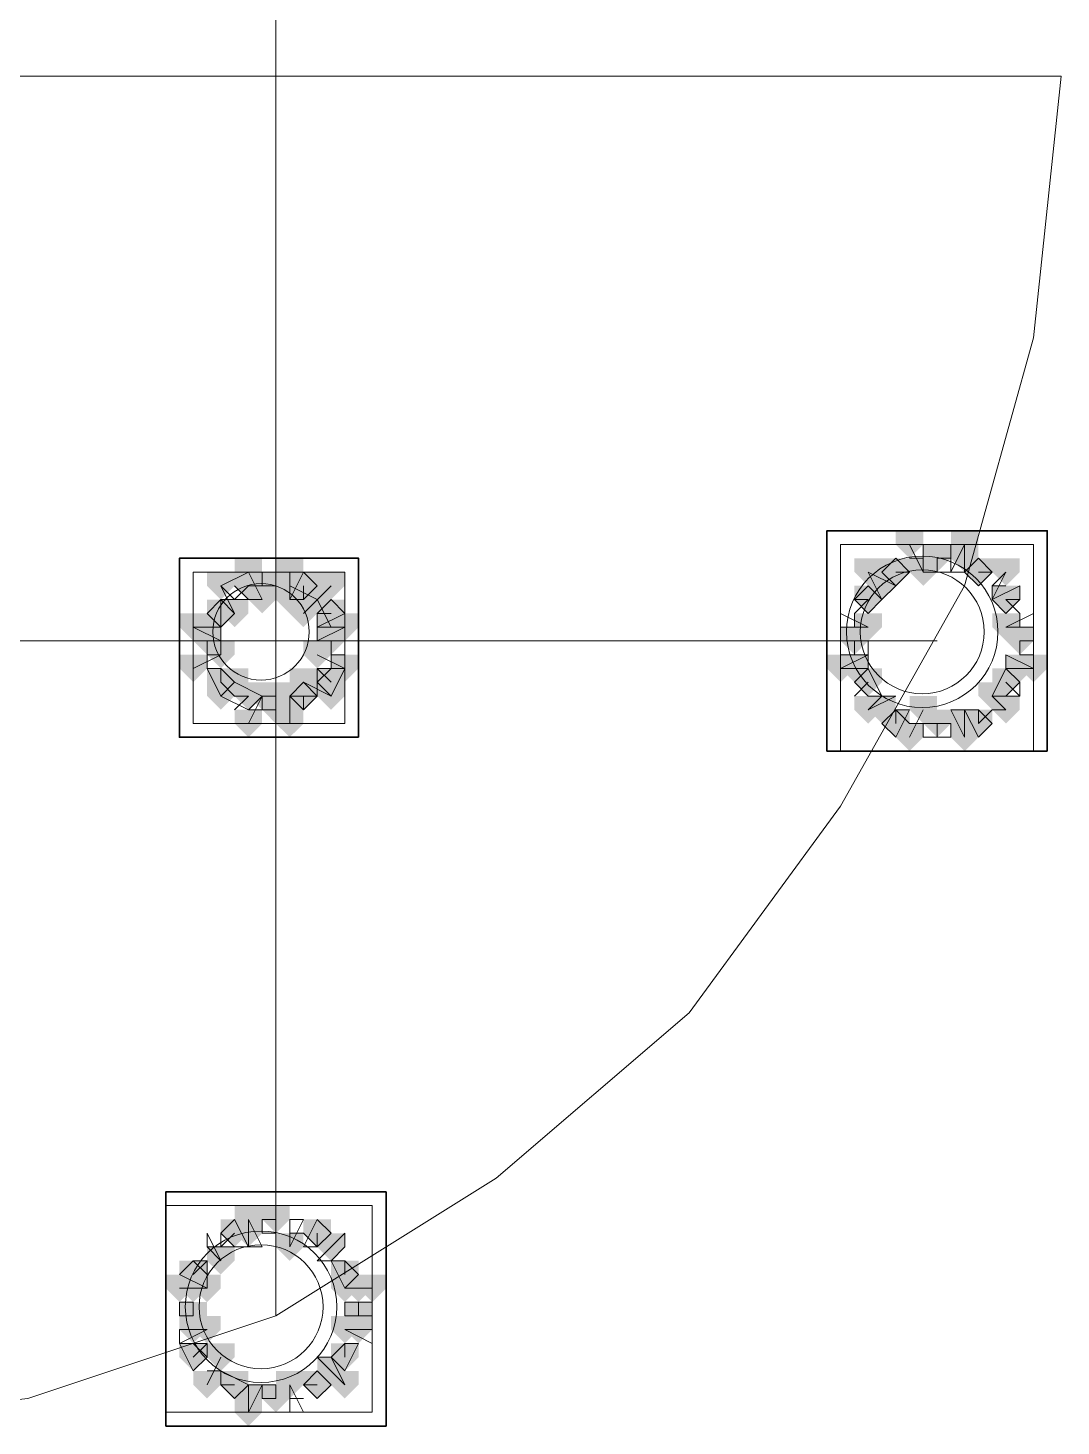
# Model space of a CAD drawing. Header units: millimetres. Extents: x 2315 to 4619, y 1334 to 1897.
# Drawn here: x 3753.44 to 3758.03, y 1548.72 to 1554.92 of the extents above; entities that cross this region are included whole.
import ezdxf

# ---------------------------------------------------------------- set-up
doc = ezdxf.new("R2010")
doc.units = ezdxf.units.MM
for name, color, linetype, true_color in [('PDF_10', 7, 'Continuous', 0x00b85c), ('PDF_AXIS', 7, 'Continuous', 0x00b85c), ('PDF_柱构件', 7, 'Continuous', 0x00b85c), ('PDF_转运站初步方案', 7, 'Continuous', 0x00b85c)]:
    doc.layers.add(name, color=color, linetype=linetype, true_color=true_color)
doc.layers.add('PDF_中心线层', color=1, linetype='Continuous')
doc.layers.add('PDF_粗实线层', color=7, linetype='Continuous')

msp = doc.modelspace()

# ---------------------------------------------------------------- hatches: boundary and pattern name
at = {"layer": 'PDF_10', "transparency": 33554559}
for points in [[(3757.4759, 1552.6298), (3757.4149, 1552.6298), (3757.4149, 1552.5687), (3757.4759, 1552.5076), (3757.537, 1552.5687), (3757.537, 1552.6298)], [(3757.4759, 1552.6298), (3757.4149, 1552.6298), (3757.4149, 1552.5687), (3757.4759, 1552.5076), (3757.537, 1552.5687), (3757.537, 1552.6298)], [(3757.2927, 1552.5687), (3757.2316, 1552.5687), (3757.2316, 1552.5076), (3757.2927, 1552.4466), (3757.3538, 1552.5076), (3757.3538, 1552.5687)], [(3757.2927, 1552.5687), (3757.2316, 1552.5687), (3757.2316, 1552.5076), (3757.2927, 1552.4466), (3757.3538, 1552.5076), (3757.3538, 1552.5687)], [(3757.2927, 1552.5687), (3757.2316, 1552.5687), (3757.2316, 1552.5076), (3757.2927, 1552.4466), (3757.3538, 1552.5076), (3757.3538, 1552.5687)], [(3757.6592, 1552.5687), (3757.5981, 1552.5687), (3757.5981, 1552.5076), (3757.6592, 1552.4466), (3757.7203, 1552.5076), (3757.7203, 1552.5687)], [(3757.6592, 1552.5687), (3757.5981, 1552.5687), (3757.5981, 1552.5076), (3757.6592, 1552.4466), (3757.7203, 1552.5076), (3757.7203, 1552.5687)], [(3757.6592, 1552.5687), (3757.5981, 1552.5687), (3757.5981, 1552.5076), (3757.6592, 1552.4466), (3757.7203, 1552.5076), (3757.7203, 1552.5687)], [(3754.4219, 1552.5076), (3754.3608, 1552.5076), (3754.3608, 1552.4466), (3754.4219, 1552.3855), (3754.483, 1552.4466), (3754.483, 1552.5076)], [(3754.4219, 1552.5076), (3754.3608, 1552.5076), (3754.3608, 1552.4466), (3754.4219, 1552.3855), (3754.483, 1552.4466), (3754.483, 1552.5076)], [(3754.544, 1552.5076), (3754.483, 1552.5076), (3754.483, 1552.4466), (3754.544, 1552.3855), (3754.6051, 1552.4466), (3754.6051, 1552.5076)], [(3754.544, 1552.5076), (3754.483, 1552.5076), (3754.483, 1552.4466), (3754.544, 1552.3855), (3754.6051, 1552.4466), (3754.6051, 1552.5076)], [(3754.6662, 1552.5076), (3754.6051, 1552.5076), (3754.6051, 1552.4466), (3754.6662, 1552.3855), (3754.7273, 1552.4466), (3754.7273, 1552.5076)], [(3754.6662, 1552.5076), (3754.6051, 1552.5076), (3754.6051, 1552.4466), (3754.6662, 1552.3855), (3754.7273, 1552.4466), (3754.7273, 1552.5076)], [(3757.1705, 1552.4466), (3757.1094, 1552.4466), (3757.1094, 1552.3855), (3757.1705, 1552.3244), (3757.2316, 1552.3855), (3757.2316, 1552.4466)], [(3757.1705, 1552.4466), (3757.1094, 1552.4466), (3757.1094, 1552.3855), (3757.1705, 1552.3244), (3757.2316, 1552.3855), (3757.2316, 1552.4466)], [(3757.7813, 1552.4466), (3757.7203, 1552.4466), (3757.7203, 1552.3855), (3757.7813, 1552.3244), (3757.8424, 1552.3855), (3757.8424, 1552.4466)], [(3757.7813, 1552.4466), (3757.7203, 1552.4466), (3757.7203, 1552.3855), (3757.7813, 1552.3244), (3757.8424, 1552.3855), (3757.8424, 1552.4466)], [(3754.2997, 1552.3855), (3754.2386, 1552.3855), (3754.2386, 1552.3244), (3754.2997, 1552.2633), (3754.3608, 1552.3244), (3754.3608, 1552.3855)], [(3754.2997, 1552.3855), (3754.2386, 1552.3855), (3754.2386, 1552.3244), (3754.2997, 1552.2633), (3754.3608, 1552.3244), (3754.3608, 1552.3855)], [(3754.2997, 1552.3855), (3754.2386, 1552.3855), (3754.2386, 1552.3244), (3754.2997, 1552.2633), (3754.3608, 1552.3244), (3754.3608, 1552.3855)], [(3754.7884, 1552.3855), (3754.7273, 1552.3855), (3754.7273, 1552.3244), (3754.7884, 1552.2633), (3754.8494, 1552.3244), (3754.8494, 1552.3855)], [(3754.7884, 1552.3855), (3754.7273, 1552.3855), (3754.7273, 1552.3244), (3754.7884, 1552.2633), (3754.8494, 1552.3244), (3754.8494, 1552.3855)], [(3754.2386, 1552.2633), (3754.1776, 1552.2633), (3754.1776, 1552.2022), (3754.2386, 1552.1412), (3754.2997, 1552.2022), (3754.2997, 1552.2633)], [(3754.2386, 1552.2633), (3754.1776, 1552.2633), (3754.1776, 1552.2022), (3754.2386, 1552.1412), (3754.2997, 1552.2022), (3754.2997, 1552.2633)], [(3754.7884, 1552.2633), (3754.7273, 1552.2633), (3754.7273, 1552.2022), (3754.7884, 1552.1412), (3754.8494, 1552.2022), (3754.8494, 1552.2633)], [(3754.7884, 1552.2633), (3754.7273, 1552.2633), (3754.7273, 1552.2022), (3754.7884, 1552.1412), (3754.8494, 1552.2022), (3754.8494, 1552.2633)], [(3757.1094, 1552.2633), (3757.0484, 1552.2633), (3757.0484, 1552.2022), (3757.1094, 1552.1412), (3757.1705, 1552.2022), (3757.1705, 1552.2633)], [(3757.1094, 1552.2633), (3757.0484, 1552.2633), (3757.0484, 1552.2022), (3757.1094, 1552.1412), (3757.1705, 1552.2022), (3757.1705, 1552.2633)], [(3757.1094, 1552.2633), (3757.0484, 1552.2633), (3757.0484, 1552.2022), (3757.1094, 1552.1412), (3757.1705, 1552.2022), (3757.1705, 1552.2633)], [(3757.8424, 1552.2633), (3757.7813, 1552.2633), (3757.7813, 1552.2022), (3757.8424, 1552.1412), (3757.9035, 1552.2022), (3757.9035, 1552.2633)], [(3757.8424, 1552.2633), (3757.7813, 1552.2633), (3757.7813, 1552.2022), (3757.8424, 1552.1412), (3757.9035, 1552.2022), (3757.9035, 1552.2633)], [(3754.2997, 1552.0801), (3754.2386, 1552.0801), (3754.2386, 1552.019), (3754.2997, 1551.9579), (3754.3608, 1552.019), (3754.3608, 1552.0801)], [(3754.2997, 1552.0801), (3754.2386, 1552.0801), (3754.2386, 1552.019), (3754.2997, 1551.9579), (3754.3608, 1552.019), (3754.3608, 1552.0801)], [(3754.7884, 1552.0801), (3754.7273, 1552.0801), (3754.7273, 1552.019), (3754.7884, 1551.9579), (3754.8494, 1552.019), (3754.8494, 1552.0801)], [(3754.7884, 1552.0801), (3754.7273, 1552.0801), (3754.7273, 1552.019), (3754.7884, 1551.9579), (3754.8494, 1552.019), (3754.8494, 1552.0801)], [(3757.1705, 1552.0801), (3757.1094, 1552.0801), (3757.1094, 1552.019), (3757.1705, 1551.9579), (3757.2316, 1552.019), (3757.2316, 1552.0801)], [(3757.1705, 1552.0801), (3757.1094, 1552.0801), (3757.1094, 1552.019), (3757.1705, 1551.9579), (3757.2316, 1552.019), (3757.2316, 1552.0801)], [(3757.7813, 1552.0801), (3757.7203, 1552.0801), (3757.7203, 1552.019), (3757.7813, 1551.9579), (3757.8424, 1552.019), (3757.8424, 1552.0801)], [(3757.7813, 1552.0801), (3757.7203, 1552.0801), (3757.7203, 1552.019), (3757.7813, 1551.9579), (3757.8424, 1552.019), (3757.8424, 1552.0801)], [(3754.4219, 1552.019), (3754.3608, 1552.019), (3754.3608, 1551.9579), (3754.4219, 1551.8968), (3754.483, 1551.9579), (3754.483, 1552.019)], [(3754.4219, 1552.019), (3754.3608, 1552.019), (3754.3608, 1551.9579), (3754.4219, 1551.8968), (3754.483, 1551.9579), (3754.483, 1552.019)], [(3754.6662, 1552.019), (3754.6051, 1552.019), (3754.6051, 1551.9579), (3754.6662, 1551.8968), (3754.7273, 1551.9579), (3754.7273, 1552.019)], [(3754.6662, 1552.019), (3754.6051, 1552.019), (3754.6051, 1551.9579), (3754.6662, 1551.8968), (3754.7273, 1551.9579), (3754.7273, 1552.019)], [(3754.544, 1551.9579), (3754.483, 1551.9579), (3754.483, 1551.8968), (3754.544, 1551.8357), (3754.6051, 1551.8968), (3754.6051, 1551.9579)], [(3754.544, 1551.9579), (3754.483, 1551.9579), (3754.483, 1551.8968), (3754.544, 1551.8357), (3754.6051, 1551.8968), (3754.6051, 1551.9579)], [(3757.2927, 1551.8968), (3757.2316, 1551.8968), (3757.2316, 1551.8357), (3757.2927, 1551.7747), (3757.3538, 1551.8357), (3757.3538, 1551.8968)], [(3757.2927, 1551.8968), (3757.2316, 1551.8968), (3757.2316, 1551.8357), (3757.2927, 1551.7747), (3757.3538, 1551.8357), (3757.3538, 1551.8968)], [(3757.4759, 1551.8968), (3757.4149, 1551.8968), (3757.4149, 1551.8357), (3757.4759, 1551.7747), (3757.537, 1551.8357), (3757.537, 1551.8968)], [(3757.4759, 1551.8968), (3757.4149, 1551.8968), (3757.4149, 1551.8357), (3757.4759, 1551.7747), (3757.537, 1551.8357), (3757.537, 1551.8968)], [(3757.6592, 1551.8968), (3757.5981, 1551.8968), (3757.5981, 1551.8357), (3757.6592, 1551.7747), (3757.7203, 1551.8357), (3757.7203, 1551.8968)], [(3757.6592, 1551.8968), (3757.5981, 1551.8968), (3757.5981, 1551.8357), (3757.6592, 1551.7747), (3757.7203, 1551.8357), (3757.7203, 1551.8968)], [(3754.544, 1549.6979), (3754.483, 1549.6979), (3754.483, 1549.6368), (3754.544, 1549.5757), (3754.6051, 1549.6368), (3754.6051, 1549.6979)], [(3754.544, 1549.6979), (3754.483, 1549.6979), (3754.483, 1549.6368), (3754.544, 1549.5757), (3754.6051, 1549.6368), (3754.6051, 1549.6979)], [(3754.3608, 1549.6368), (3754.2997, 1549.6368), (3754.2997, 1549.5757), (3754.3608, 1549.5147), (3754.4219, 1549.5757), (3754.4219, 1549.6368)], [(3754.3608, 1549.6368), (3754.2997, 1549.6368), (3754.2997, 1549.5757), (3754.3608, 1549.5147), (3754.4219, 1549.5757), (3754.4219, 1549.6368)], [(3754.7273, 1549.6368), (3754.6662, 1549.6368), (3754.6662, 1549.5757), (3754.7273, 1549.5147), (3754.7884, 1549.5757), (3754.7884, 1549.6368)], [(3754.7273, 1549.6368), (3754.6662, 1549.6368), (3754.6662, 1549.5757), (3754.7273, 1549.5147), (3754.7884, 1549.5757), (3754.7884, 1549.6368)], [(3754.1776, 1549.4536), (3754.1165, 1549.4536), (3754.1165, 1549.3925), (3754.1776, 1549.3314), (3754.2386, 1549.3925), (3754.2386, 1549.4536)], [(3754.1776, 1549.4536), (3754.1165, 1549.4536), (3754.1165, 1549.3925), (3754.1776, 1549.3314), (3754.2386, 1549.3925), (3754.2386, 1549.4536)], [(3754.8494, 1549.4536), (3754.7884, 1549.4536), (3754.7884, 1549.3925), (3754.8494, 1549.3314), (3754.9105, 1549.3925), (3754.9105, 1549.4536)], [(3754.8494, 1549.4536), (3754.7884, 1549.4536), (3754.7884, 1549.3925), (3754.8494, 1549.3314), (3754.9105, 1549.3925), (3754.9105, 1549.4536)], [(3754.1776, 1549.2703), (3754.1165, 1549.2703), (3754.1165, 1549.2093), (3754.1776, 1549.1482), (3754.2386, 1549.2093), (3754.2386, 1549.2703)], [(3754.1776, 1549.2703), (3754.1165, 1549.2703), (3754.1165, 1549.2093), (3754.1776, 1549.1482), (3754.2386, 1549.2093), (3754.2386, 1549.2703)], [(3754.9105, 1549.2703), (3754.8494, 1549.2703), (3754.8494, 1549.2093), (3754.9105, 1549.1482), (3754.9716, 1549.2093), (3754.9716, 1549.2703)], [(3754.9105, 1549.2703), (3754.8494, 1549.2703), (3754.8494, 1549.2093), (3754.9105, 1549.1482), (3754.9716, 1549.2093), (3754.9716, 1549.2703)], [(3754.1776, 1549.0871), (3754.1165, 1549.0871), (3754.1165, 1549.026), (3754.1776, 1548.9649), (3754.2386, 1549.026), (3754.2386, 1549.0871)], [(3754.1776, 1549.0871), (3754.1165, 1549.0871), (3754.1165, 1549.026), (3754.1776, 1548.9649), (3754.2386, 1549.026), (3754.2386, 1549.0871)], [(3754.8494, 1549.0871), (3754.7884, 1549.0871), (3754.7884, 1549.026), (3754.8494, 1548.9649), (3754.9105, 1549.026), (3754.9105, 1549.0871)], [(3754.8494, 1549.0871), (3754.7884, 1549.0871), (3754.7884, 1549.026), (3754.8494, 1548.9649), (3754.9105, 1549.026), (3754.9105, 1549.0871)], [(3754.3608, 1548.9649), (3754.2997, 1548.9649), (3754.2997, 1548.9039), (3754.3608, 1548.8428), (3754.4219, 1548.9039), (3754.4219, 1548.9649)], [(3754.3608, 1548.9649), (3754.2997, 1548.9649), (3754.2997, 1548.9039), (3754.3608, 1548.8428), (3754.4219, 1548.9039), (3754.4219, 1548.9649)], [(3754.7273, 1548.9649), (3754.6662, 1548.9649), (3754.6662, 1548.9039), (3754.7273, 1548.8428), (3754.7884, 1548.9039), (3754.7884, 1548.9649)], [(3754.7273, 1548.9649), (3754.6662, 1548.9649), (3754.6662, 1548.9039), (3754.7273, 1548.8428), (3754.7884, 1548.9039), (3754.7884, 1548.9649)], [(3754.7273, 1548.9649), (3754.6662, 1548.9649), (3754.6662, 1548.9039), (3754.7273, 1548.8428), (3754.7884, 1548.9039), (3754.7884, 1548.9649)], [(3754.544, 1548.9039), (3754.483, 1548.9039), (3754.483, 1548.8428), (3754.544, 1548.7817), (3754.6051, 1548.8428), (3754.6051, 1548.9039)], [(3754.544, 1548.9039), (3754.483, 1548.9039), (3754.483, 1548.8428), (3754.544, 1548.7817), (3754.6051, 1548.8428), (3754.6051, 1548.9039)]]:
    msp.add_hatch(color=6, dxfattribs=at).paths.add_polyline_path(points)
at = {"layer": 'PDF_柱构件', "transparency": 33554559}
for points in [[(3757.3538, 1552.6909), (3757.2927, 1552.6909), (3757.2927, 1552.6298), (3757.3538, 1552.5687), (3757.4149, 1552.6298), (3757.4149, 1552.6909)], [(3757.5981, 1552.6909), (3757.537, 1552.6909), (3757.537, 1552.6298), (3757.5981, 1552.5687), (3757.6592, 1552.6298), (3757.6592, 1552.6909)], [(3757.5981, 1552.6298), (3757.537, 1552.6298), (3757.537, 1552.5687), (3757.5981, 1552.5076), (3757.6592, 1552.5687), (3757.6592, 1552.6298)], [(3754.4219, 1552.5687), (3754.3608, 1552.5687), (3754.3608, 1552.5076), (3754.4219, 1552.4466), (3754.483, 1552.5076), (3754.483, 1552.5687)], [(3754.6051, 1552.5687), (3754.544, 1552.5687), (3754.544, 1552.5076), (3754.6051, 1552.4466), (3754.6662, 1552.5076), (3754.6662, 1552.5687)], [(3757.1705, 1552.5687), (3757.1094, 1552.5687), (3757.1094, 1552.5076), (3757.1705, 1552.4466), (3757.2316, 1552.5076), (3757.2316, 1552.5687)], [(3757.4149, 1552.5687), (3757.3538, 1552.5687), (3757.3538, 1552.5076), (3757.4149, 1552.4466), (3757.4759, 1552.5076), (3757.4759, 1552.5687)], [(3757.7813, 1552.5687), (3757.7203, 1552.5687), (3757.7203, 1552.5076), (3757.7813, 1552.4466), (3757.8424, 1552.5076), (3757.8424, 1552.5687)], [(3754.2997, 1552.5076), (3754.2386, 1552.5076), (3754.2386, 1552.4466), (3754.2997, 1552.3855), (3754.3608, 1552.4466), (3754.3608, 1552.5076)], [(3754.6051, 1552.5076), (3754.544, 1552.5076), (3754.544, 1552.4466), (3754.6051, 1552.3855), (3754.6662, 1552.4466), (3754.6662, 1552.5076)], [(3754.7884, 1552.5076), (3754.7273, 1552.5076), (3754.7273, 1552.4466), (3754.7884, 1552.3855), (3754.8494, 1552.4466), (3754.8494, 1552.5076)], [(3757.2316, 1552.5076), (3757.1705, 1552.5076), (3757.1705, 1552.4466), (3757.2316, 1552.3855), (3757.2927, 1552.4466), (3757.2927, 1552.5076)], [(3754.483, 1552.4466), (3754.4219, 1552.4466), (3754.4219, 1552.3855), (3754.483, 1552.3244), (3754.544, 1552.3855), (3754.544, 1552.4466)], [(3754.6051, 1552.4466), (3754.544, 1552.4466), (3754.544, 1552.3855), (3754.6051, 1552.3244), (3754.6662, 1552.3855), (3754.6662, 1552.4466)], [(3754.7273, 1552.4466), (3754.6662, 1552.4466), (3754.6662, 1552.3855), (3754.7273, 1552.3244), (3754.7884, 1552.3855), (3754.7884, 1552.4466)], [(3754.3608, 1552.3855), (3754.2997, 1552.3855), (3754.2997, 1552.3244), (3754.3608, 1552.2633), (3754.4219, 1552.3244), (3754.4219, 1552.3855)], [(3754.6662, 1552.3855), (3754.6051, 1552.3855), (3754.6051, 1552.3244), (3754.6662, 1552.2633), (3754.7273, 1552.3244), (3754.7273, 1552.3855)], [(3754.1776, 1552.3244), (3754.1165, 1552.3244), (3754.1165, 1552.2633), (3754.1776, 1552.2022), (3754.2386, 1552.2633), (3754.2386, 1552.3244)], [(3754.2386, 1552.3244), (3754.1776, 1552.3244), (3754.1776, 1552.2633), (3754.2386, 1552.2022), (3754.2997, 1552.2633), (3754.2997, 1552.3244)], [(3754.7884, 1552.3244), (3754.7273, 1552.3244), (3754.7273, 1552.2633), (3754.7884, 1552.2022), (3754.8494, 1552.2633), (3754.8494, 1552.3244)], [(3754.8494, 1552.3244), (3754.7884, 1552.3244), (3754.7884, 1552.2633), (3754.8494, 1552.2022), (3754.9105, 1552.2633), (3754.9105, 1552.3244)], [(3757.1705, 1552.3244), (3757.1094, 1552.3244), (3757.1094, 1552.2633), (3757.1705, 1552.2022), (3757.2316, 1552.2633), (3757.2316, 1552.3244)], [(3757.7813, 1552.3244), (3757.7203, 1552.3244), (3757.7203, 1552.2633), (3757.7813, 1552.2022), (3757.8424, 1552.2633), (3757.8424, 1552.3244)], [(3754.2997, 1552.2022), (3754.2386, 1552.2022), (3754.2386, 1552.1412), (3754.2997, 1552.0801), (3754.3608, 1552.1412), (3754.3608, 1552.2022)], [(3754.7273, 1552.2022), (3754.6662, 1552.2022), (3754.6662, 1552.1412), (3754.7273, 1552.0801), (3754.7884, 1552.1412), (3754.7884, 1552.2022)], [(3754.1776, 1552.1412), (3754.1165, 1552.1412), (3754.1165, 1552.0801), (3754.1776, 1552.019), (3754.2386, 1552.0801), (3754.2386, 1552.1412)], [(3754.8494, 1552.1412), (3754.7884, 1552.1412), (3754.7884, 1552.0801), (3754.8494, 1552.019), (3754.9105, 1552.0801), (3754.9105, 1552.1412)], [(3757.0484, 1552.1412), (3756.9873, 1552.1412), (3756.9873, 1552.0801), (3757.0484, 1552.019), (3757.1094, 1552.0801), (3757.1094, 1552.1412)], [(3757.1094, 1552.1412), (3757.0484, 1552.1412), (3757.0484, 1552.0801), (3757.1094, 1552.019), (3757.1705, 1552.0801), (3757.1705, 1552.1412)], [(3757.8424, 1552.1412), (3757.7813, 1552.1412), (3757.7813, 1552.0801), (3757.8424, 1552.019), (3757.9035, 1552.0801), (3757.9035, 1552.1412)], [(3757.9035, 1552.1412), (3757.8424, 1552.1412), (3757.8424, 1552.0801), (3757.9035, 1552.019), (3757.9646, 1552.0801), (3757.9646, 1552.1412)], [(3754.3608, 1552.0801), (3754.2997, 1552.0801), (3754.2997, 1552.019), (3754.3608, 1551.9579), (3754.4219, 1552.019), (3754.4219, 1552.0801)], [(3754.6662, 1552.0801), (3754.6051, 1552.0801), (3754.6051, 1552.019), (3754.6662, 1551.9579), (3754.7273, 1552.019), (3754.7273, 1552.0801)], [(3754.2997, 1552.019), (3754.2386, 1552.019), (3754.2386, 1551.9579), (3754.2997, 1551.8968), (3754.3608, 1551.9579), (3754.3608, 1552.019)], [(3754.483, 1552.019), (3754.4219, 1552.019), (3754.4219, 1551.9579), (3754.483, 1551.8968), (3754.544, 1551.9579), (3754.544, 1552.019)], [(3754.6051, 1552.019), (3754.544, 1552.019), (3754.544, 1551.9579), (3754.6051, 1551.8968), (3754.6662, 1551.9579), (3754.6662, 1552.019)], [(3754.7884, 1552.019), (3754.7273, 1552.019), (3754.7273, 1551.9579), (3754.7884, 1551.8968), (3754.8494, 1551.9579), (3754.8494, 1552.019)], [(3757.7203, 1552.019), (3757.6592, 1552.019), (3757.6592, 1551.9579), (3757.7203, 1551.8968), (3757.7813, 1551.9579), (3757.7813, 1552.019)], [(3754.6051, 1551.9579), (3754.544, 1551.9579), (3754.544, 1551.8968), (3754.6051, 1551.8357), (3754.6662, 1551.8968), (3754.6662, 1551.9579)], [(3757.1705, 1551.9579), (3757.1094, 1551.9579), (3757.1094, 1551.8968), (3757.1705, 1551.8357), (3757.2316, 1551.8968), (3757.2316, 1551.9579)], [(3757.2316, 1551.9579), (3757.1705, 1551.9579), (3757.1705, 1551.8968), (3757.2316, 1551.8357), (3757.2927, 1551.8968), (3757.2927, 1551.9579)], [(3757.4149, 1551.9579), (3757.3538, 1551.9579), (3757.3538, 1551.8968), (3757.4149, 1551.8357), (3757.4759, 1551.8968), (3757.4759, 1551.9579)], [(3757.7813, 1551.9579), (3757.7203, 1551.9579), (3757.7203, 1551.8968), (3757.7813, 1551.8357), (3757.8424, 1551.8968), (3757.8424, 1551.9579)], [(3754.4219, 1551.8968), (3754.3608, 1551.8968), (3754.3608, 1551.8357), (3754.4219, 1551.7747), (3754.483, 1551.8357), (3754.483, 1551.8968)], [(3754.6051, 1551.8968), (3754.544, 1551.8968), (3754.544, 1551.8357), (3754.6051, 1551.7747), (3754.6662, 1551.8357), (3754.6662, 1551.8968)], [(3757.5981, 1551.8968), (3757.537, 1551.8968), (3757.537, 1551.8357), (3757.5981, 1551.7747), (3757.6592, 1551.8357), (3757.6592, 1551.8968)], [(3757.3538, 1551.8357), (3757.2927, 1551.8357), (3757.2927, 1551.7747), (3757.3538, 1551.7136), (3757.4149, 1551.7747), (3757.4149, 1551.8357)], [(3757.5981, 1551.8357), (3757.537, 1551.8357), (3757.537, 1551.7747), (3757.5981, 1551.7136), (3757.6592, 1551.7747), (3757.6592, 1551.8357)], [(3754.4219, 1549.6979), (3754.3608, 1549.6979), (3754.3608, 1549.6368), (3754.4219, 1549.5757), (3754.483, 1549.6368), (3754.483, 1549.6979)], [(3754.4219, 1549.6368), (3754.3608, 1549.6368), (3754.3608, 1549.5757), (3754.4219, 1549.5147), (3754.483, 1549.5757), (3754.483, 1549.6368)], [(3754.6051, 1549.5757), (3754.544, 1549.5757), (3754.544, 1549.5147), (3754.6051, 1549.4536), (3754.6662, 1549.5147), (3754.6662, 1549.5757)], [(3754.7884, 1549.5757), (3754.7273, 1549.5757), (3754.7273, 1549.5147), (3754.7884, 1549.4536), (3754.8494, 1549.5147), (3754.8494, 1549.5757)], [(3754.2997, 1549.5147), (3754.2386, 1549.5147), (3754.2386, 1549.4536), (3754.2997, 1549.3925), (3754.3608, 1549.4536), (3754.3608, 1549.5147)], [(3754.1165, 1549.3925), (3754.0554, 1549.3925), (3754.0554, 1549.3314), (3754.1165, 1549.2703), (3754.1776, 1549.3314), (3754.1776, 1549.3925)], [(3754.1776, 1549.3925), (3754.1165, 1549.3925), (3754.1165, 1549.3314), (3754.1776, 1549.2703), (3754.2386, 1549.3314), (3754.2386, 1549.3925)], [(3754.2386, 1549.3925), (3754.1776, 1549.3925), (3754.1776, 1549.3314), (3754.2386, 1549.2703), (3754.2997, 1549.3314), (3754.2997, 1549.3925)], [(3754.8494, 1549.3925), (3754.7884, 1549.3925), (3754.7884, 1549.3314), (3754.8494, 1549.2703), (3754.9105, 1549.3314), (3754.9105, 1549.3925)], [(3754.9105, 1549.3925), (3754.8494, 1549.3925), (3754.8494, 1549.3314), (3754.9105, 1549.2703), (3754.9716, 1549.3314), (3754.9716, 1549.3925)], [(3754.9716, 1549.3925), (3754.9105, 1549.3925), (3754.9105, 1549.3314), (3754.9716, 1549.2703), (3755.0327, 1549.3314), (3755.0327, 1549.3925)], [(3754.1776, 1549.2093), (3754.1165, 1549.2093), (3754.1165, 1549.1482), (3754.1776, 1549.0871), (3754.2386, 1549.1482), (3754.2386, 1549.2093)], [(3754.2386, 1549.2093), (3754.1776, 1549.2093), (3754.1776, 1549.1482), (3754.2386, 1549.0871), (3754.2997, 1549.1482), (3754.2997, 1549.2093)], [(3754.8494, 1549.2093), (3754.7884, 1549.2093), (3754.7884, 1549.1482), (3754.8494, 1549.0871), (3754.9105, 1549.1482), (3754.9105, 1549.2093)], [(3754.9105, 1549.2093), (3754.8494, 1549.2093), (3754.8494, 1549.1482), (3754.9105, 1549.0871), (3754.9716, 1549.1482), (3754.9716, 1549.2093)], [(3754.2997, 1549.0871), (3754.2386, 1549.0871), (3754.2386, 1549.026), (3754.2997, 1548.9649), (3754.3608, 1549.026), (3754.3608, 1549.0871)], [(3754.7884, 1549.026), (3754.7273, 1549.026), (3754.7273, 1548.9649), (3754.7884, 1548.9039), (3754.8494, 1548.9649), (3754.8494, 1549.026)], [(3754.2386, 1548.9649), (3754.1776, 1548.9649), (3754.1776, 1548.9039), (3754.2386, 1548.8428), (3754.2997, 1548.9039), (3754.2997, 1548.9649)], [(3754.6051, 1548.9649), (3754.544, 1548.9649), (3754.544, 1548.9039), (3754.6051, 1548.8428), (3754.6662, 1548.9039), (3754.6662, 1548.9649)], [(3754.8494, 1548.9649), (3754.7884, 1548.9649), (3754.7884, 1548.9039), (3754.8494, 1548.8428), (3754.9105, 1548.9039), (3754.9105, 1548.9649)], [(3754.4219, 1548.9039), (3754.3608, 1548.9039), (3754.3608, 1548.8428), (3754.4219, 1548.7817), (3754.483, 1548.8428), (3754.483, 1548.9039)], [(3754.4219, 1548.8428), (3754.3608, 1548.8428), (3754.3608, 1548.7817), (3754.4219, 1548.7206), (3754.483, 1548.7817), (3754.483, 1548.8428)]]:
    msp.add_hatch(color=6, dxfattribs=at).paths.add_polyline_path(points)
at = {"layer": 'PDF_转运站初步方案', "transparency": 33554559}
for points in [[(3757.4759, 1552.6298), (3757.4149, 1552.6298), (3757.4149, 1552.5687), (3757.4759, 1552.5076), (3757.537, 1552.5687), (3757.537, 1552.6298)], [(3757.4759, 1552.6298), (3757.4149, 1552.6298), (3757.4149, 1552.5687), (3757.4759, 1552.5076), (3757.537, 1552.5687), (3757.537, 1552.6298)], [(3757.2927, 1552.5687), (3757.2316, 1552.5687), (3757.2316, 1552.5076), (3757.2927, 1552.4466), (3757.3538, 1552.5076), (3757.3538, 1552.5687)], [(3757.2927, 1552.5687), (3757.2316, 1552.5687), (3757.2316, 1552.5076), (3757.2927, 1552.4466), (3757.3538, 1552.5076), (3757.3538, 1552.5687)], [(3757.6592, 1552.5687), (3757.5981, 1552.5687), (3757.5981, 1552.5076), (3757.6592, 1552.4466), (3757.7203, 1552.5076), (3757.7203, 1552.5687)], [(3757.6592, 1552.5687), (3757.5981, 1552.5687), (3757.5981, 1552.5076), (3757.6592, 1552.4466), (3757.7203, 1552.5076), (3757.7203, 1552.5687)], [(3754.4219, 1552.5076), (3754.3608, 1552.5076), (3754.3608, 1552.4466), (3754.4219, 1552.3855), (3754.483, 1552.4466), (3754.483, 1552.5076)], [(3754.4219, 1552.5076), (3754.3608, 1552.5076), (3754.3608, 1552.4466), (3754.4219, 1552.3855), (3754.483, 1552.4466), (3754.483, 1552.5076)], [(3754.544, 1552.5076), (3754.483, 1552.5076), (3754.483, 1552.4466), (3754.544, 1552.3855), (3754.6051, 1552.4466), (3754.6051, 1552.5076)], [(3754.544, 1552.5076), (3754.483, 1552.5076), (3754.483, 1552.4466), (3754.544, 1552.3855), (3754.6051, 1552.4466), (3754.6051, 1552.5076)], [(3754.6662, 1552.5076), (3754.6051, 1552.5076), (3754.6051, 1552.4466), (3754.6662, 1552.3855), (3754.7273, 1552.4466), (3754.7273, 1552.5076)], [(3754.6662, 1552.5076), (3754.6051, 1552.5076), (3754.6051, 1552.4466), (3754.6662, 1552.3855), (3754.7273, 1552.4466), (3754.7273, 1552.5076)], [(3757.1705, 1552.4466), (3757.1094, 1552.4466), (3757.1094, 1552.3855), (3757.1705, 1552.3244), (3757.2316, 1552.3855), (3757.2316, 1552.4466)], [(3757.1705, 1552.4466), (3757.1094, 1552.4466), (3757.1094, 1552.3855), (3757.1705, 1552.3244), (3757.2316, 1552.3855), (3757.2316, 1552.4466)], [(3757.7813, 1552.4466), (3757.7203, 1552.4466), (3757.7203, 1552.3855), (3757.7813, 1552.3244), (3757.8424, 1552.3855), (3757.8424, 1552.4466)], [(3757.7813, 1552.4466), (3757.7203, 1552.4466), (3757.7203, 1552.3855), (3757.7813, 1552.3244), (3757.8424, 1552.3855), (3757.8424, 1552.4466)], [(3754.2997, 1552.3855), (3754.2386, 1552.3855), (3754.2386, 1552.3244), (3754.2997, 1552.2633), (3754.3608, 1552.3244), (3754.3608, 1552.3855)], [(3754.2997, 1552.3855), (3754.2386, 1552.3855), (3754.2386, 1552.3244), (3754.2997, 1552.2633), (3754.3608, 1552.3244), (3754.3608, 1552.3855)], [(3754.7884, 1552.3855), (3754.7273, 1552.3855), (3754.7273, 1552.3244), (3754.7884, 1552.2633), (3754.8494, 1552.3244), (3754.8494, 1552.3855)], [(3754.7884, 1552.3855), (3754.7273, 1552.3855), (3754.7273, 1552.3244), (3754.7884, 1552.2633), (3754.8494, 1552.3244), (3754.8494, 1552.3855)], [(3754.2386, 1552.2633), (3754.1776, 1552.2633), (3754.1776, 1552.2022), (3754.2386, 1552.1412), (3754.2997, 1552.2022), (3754.2997, 1552.2633)], [(3754.2386, 1552.2633), (3754.1776, 1552.2633), (3754.1776, 1552.2022), (3754.2386, 1552.1412), (3754.2997, 1552.2022), (3754.2997, 1552.2633)], [(3754.7884, 1552.2633), (3754.7273, 1552.2633), (3754.7273, 1552.2022), (3754.7884, 1552.1412), (3754.8494, 1552.2022), (3754.8494, 1552.2633)], [(3754.7884, 1552.2633), (3754.7273, 1552.2633), (3754.7273, 1552.2022), (3754.7884, 1552.1412), (3754.8494, 1552.2022), (3754.8494, 1552.2633)], [(3757.1094, 1552.2633), (3757.0484, 1552.2633), (3757.0484, 1552.2022), (3757.1094, 1552.1412), (3757.1705, 1552.2022), (3757.1705, 1552.2633)], [(3757.1094, 1552.2633), (3757.0484, 1552.2633), (3757.0484, 1552.2022), (3757.1094, 1552.1412), (3757.1705, 1552.2022), (3757.1705, 1552.2633)], [(3757.8424, 1552.2633), (3757.7813, 1552.2633), (3757.7813, 1552.2022), (3757.8424, 1552.1412), (3757.9035, 1552.2022), (3757.9035, 1552.2633)], [(3757.8424, 1552.2633), (3757.7813, 1552.2633), (3757.7813, 1552.2022), (3757.8424, 1552.1412), (3757.9035, 1552.2022), (3757.9035, 1552.2633)], [(3754.2997, 1552.0801), (3754.2386, 1552.0801), (3754.2386, 1552.019), (3754.2997, 1551.9579), (3754.3608, 1552.019), (3754.3608, 1552.0801)], [(3754.2997, 1552.0801), (3754.2386, 1552.0801), (3754.2386, 1552.019), (3754.2997, 1551.9579), (3754.3608, 1552.019), (3754.3608, 1552.0801)], [(3754.7884, 1552.0801), (3754.7273, 1552.0801), (3754.7273, 1552.019), (3754.7884, 1551.9579), (3754.8494, 1552.019), (3754.8494, 1552.0801)], [(3754.7884, 1552.0801), (3754.7273, 1552.0801), (3754.7273, 1552.019), (3754.7884, 1551.9579), (3754.8494, 1552.019), (3754.8494, 1552.0801)], [(3757.1705, 1552.0801), (3757.1094, 1552.0801), (3757.1094, 1552.019), (3757.1705, 1551.9579), (3757.2316, 1552.019), (3757.2316, 1552.0801)], [(3757.1705, 1552.0801), (3757.1094, 1552.0801), (3757.1094, 1552.019), (3757.1705, 1551.9579), (3757.2316, 1552.019), (3757.2316, 1552.0801)], [(3757.7813, 1552.0801), (3757.7203, 1552.0801), (3757.7203, 1552.019), (3757.7813, 1551.9579), (3757.8424, 1552.019), (3757.8424, 1552.0801)], [(3757.7813, 1552.0801), (3757.7203, 1552.0801), (3757.7203, 1552.019), (3757.7813, 1551.9579), (3757.8424, 1552.019), (3757.8424, 1552.0801)], [(3754.4219, 1552.019), (3754.3608, 1552.019), (3754.3608, 1551.9579), (3754.4219, 1551.8968), (3754.483, 1551.9579), (3754.483, 1552.019)], [(3754.4219, 1552.019), (3754.3608, 1552.019), (3754.3608, 1551.9579), (3754.4219, 1551.8968), (3754.483, 1551.9579), (3754.483, 1552.019)], [(3754.6662, 1552.019), (3754.6051, 1552.019), (3754.6051, 1551.9579), (3754.6662, 1551.8968), (3754.7273, 1551.9579), (3754.7273, 1552.019)], [(3754.6662, 1552.019), (3754.6051, 1552.019), (3754.6051, 1551.9579), (3754.6662, 1551.8968), (3754.7273, 1551.9579), (3754.7273, 1552.019)], [(3754.544, 1551.9579), (3754.483, 1551.9579), (3754.483, 1551.8968), (3754.544, 1551.8357), (3754.6051, 1551.8968), (3754.6051, 1551.9579)], [(3754.544, 1551.9579), (3754.483, 1551.9579), (3754.483, 1551.8968), (3754.544, 1551.8357), (3754.6051, 1551.8968), (3754.6051, 1551.9579)], [(3757.2927, 1551.8968), (3757.2316, 1551.8968), (3757.2316, 1551.8357), (3757.2927, 1551.7747), (3757.3538, 1551.8357), (3757.3538, 1551.8968)], [(3757.2927, 1551.8968), (3757.2316, 1551.8968), (3757.2316, 1551.8357), (3757.2927, 1551.7747), (3757.3538, 1551.8357), (3757.3538, 1551.8968)], [(3757.4759, 1551.8968), (3757.4149, 1551.8968), (3757.4149, 1551.8357), (3757.4759, 1551.7747), (3757.537, 1551.8357), (3757.537, 1551.8968)], [(3757.4759, 1551.8968), (3757.4149, 1551.8968), (3757.4149, 1551.8357), (3757.4759, 1551.7747), (3757.537, 1551.8357), (3757.537, 1551.8968)], [(3757.6592, 1551.8968), (3757.5981, 1551.8968), (3757.5981, 1551.8357), (3757.6592, 1551.7747), (3757.7203, 1551.8357), (3757.7203, 1551.8968)], [(3757.6592, 1551.8968), (3757.5981, 1551.8968), (3757.5981, 1551.8357), (3757.6592, 1551.7747), (3757.7203, 1551.8357), (3757.7203, 1551.8968)], [(3754.544, 1549.6979), (3754.483, 1549.6979), (3754.483, 1549.6368), (3754.544, 1549.5757), (3754.6051, 1549.6368), (3754.6051, 1549.6979)], [(3754.544, 1549.6979), (3754.483, 1549.6979), (3754.483, 1549.6368), (3754.544, 1549.5757), (3754.6051, 1549.6368), (3754.6051, 1549.6979)], [(3754.3608, 1549.6368), (3754.2997, 1549.6368), (3754.2997, 1549.5757), (3754.3608, 1549.5147), (3754.4219, 1549.5757), (3754.4219, 1549.6368)], [(3754.3608, 1549.6368), (3754.2997, 1549.6368), (3754.2997, 1549.5757), (3754.3608, 1549.5147), (3754.4219, 1549.5757), (3754.4219, 1549.6368)], [(3754.7273, 1549.6368), (3754.6662, 1549.6368), (3754.6662, 1549.5757), (3754.7273, 1549.5147), (3754.7884, 1549.5757), (3754.7884, 1549.6368)], [(3754.7273, 1549.6368), (3754.6662, 1549.6368), (3754.6662, 1549.5757), (3754.7273, 1549.5147), (3754.7884, 1549.5757), (3754.7884, 1549.6368)], [(3754.1776, 1549.4536), (3754.1165, 1549.4536), (3754.1165, 1549.3925), (3754.1776, 1549.3314), (3754.2386, 1549.3925), (3754.2386, 1549.4536)], [(3754.1776, 1549.4536), (3754.1165, 1549.4536), (3754.1165, 1549.3925), (3754.1776, 1549.3314), (3754.2386, 1549.3925), (3754.2386, 1549.4536)], [(3754.8494, 1549.4536), (3754.7884, 1549.4536), (3754.7884, 1549.3925), (3754.8494, 1549.3314), (3754.9105, 1549.3925), (3754.9105, 1549.4536)], [(3754.8494, 1549.4536), (3754.7884, 1549.4536), (3754.7884, 1549.3925), (3754.8494, 1549.3314), (3754.9105, 1549.3925), (3754.9105, 1549.4536)], [(3754.1776, 1549.2703), (3754.1165, 1549.2703), (3754.1165, 1549.2093), (3754.1776, 1549.1482), (3754.2386, 1549.2093), (3754.2386, 1549.2703)], [(3754.1776, 1549.2703), (3754.1165, 1549.2703), (3754.1165, 1549.2093), (3754.1776, 1549.1482), (3754.2386, 1549.2093), (3754.2386, 1549.2703)], [(3754.9105, 1549.2703), (3754.8494, 1549.2703), (3754.8494, 1549.2093), (3754.9105, 1549.1482), (3754.9716, 1549.2093), (3754.9716, 1549.2703)], [(3754.9105, 1549.2703), (3754.8494, 1549.2703), (3754.8494, 1549.2093), (3754.9105, 1549.1482), (3754.9716, 1549.2093), (3754.9716, 1549.2703)], [(3754.1776, 1549.0871), (3754.1165, 1549.0871), (3754.1165, 1549.026), (3754.1776, 1548.9649), (3754.2386, 1549.026), (3754.2386, 1549.0871)], [(3754.1776, 1549.0871), (3754.1165, 1549.0871), (3754.1165, 1549.026), (3754.1776, 1548.9649), (3754.2386, 1549.026), (3754.2386, 1549.0871)], [(3754.8494, 1549.0871), (3754.7884, 1549.0871), (3754.7884, 1549.026), (3754.8494, 1548.9649), (3754.9105, 1549.026), (3754.9105, 1549.0871)], [(3754.8494, 1549.0871), (3754.7884, 1549.0871), (3754.7884, 1549.026), (3754.8494, 1548.9649), (3754.9105, 1549.026), (3754.9105, 1549.0871)], [(3754.3608, 1548.9649), (3754.2997, 1548.9649), (3754.2997, 1548.9039), (3754.3608, 1548.8428), (3754.4219, 1548.9039), (3754.4219, 1548.9649)], [(3754.3608, 1548.9649), (3754.2997, 1548.9649), (3754.2997, 1548.9039), (3754.3608, 1548.8428), (3754.4219, 1548.9039), (3754.4219, 1548.9649)], [(3754.7273, 1548.9649), (3754.6662, 1548.9649), (3754.6662, 1548.9039), (3754.7273, 1548.8428), (3754.7884, 1548.9039), (3754.7884, 1548.9649)], [(3754.7273, 1548.9649), (3754.6662, 1548.9649), (3754.6662, 1548.9039), (3754.7273, 1548.8428), (3754.7884, 1548.9039), (3754.7884, 1548.9649)], [(3754.544, 1548.9039), (3754.483, 1548.9039), (3754.483, 1548.8428), (3754.544, 1548.7817), (3754.6051, 1548.8428), (3754.6051, 1548.9039)], [(3754.544, 1548.9039), (3754.483, 1548.9039), (3754.483, 1548.8428), (3754.544, 1548.7817), (3754.6051, 1548.8428), (3754.6051, 1548.9039)]]:
    msp.add_hatch(color=6, dxfattribs=at).paths.add_polyline_path(points)

# ---------------------------------------------------------------- linework, layer by layer
at = {"layer": 'PDF_10', "color": 6, "lineweight": 18}
for points in [[(3757.4759, 1552.5076), (3757.4759, 1552.5687), (3757.537, 1552.5687)], [(3754.483, 1552.4466), (3754.544, 1552.4466), (3754.544, 1552.5076)], [(3757.2927, 1552.5076), (3757.3538, 1552.5076)], [(3757.6592, 1552.5076), (3757.7203, 1552.5076)], [(3754.3608, 1552.3855), (3754.4219, 1552.4466)], [(3754.4219, 1552.3855), (3754.3608, 1552.4466)], [(3754.6051, 1552.4466), (3754.7273, 1552.3855), (3754.7884, 1552.2633)], [(3754.6662, 1552.3855), (3754.6662, 1552.4466)], [(3754.2997, 1552.2633), (3754.2997, 1552.3855)], [(3757.1094, 1552.3244), (3757.1705, 1552.3855), (3757.1094, 1552.3855)], [(3757.8424, 1552.3855), (3757.7813, 1552.3855), (3757.8424, 1552.3244)], [(3754.7273, 1552.3244), (3754.7884, 1552.3244)], [(3754.2386, 1552.1412), (3754.2386, 1552.2022), (3754.2997, 1552.2022)], [(3754.8494, 1552.2022), (3754.7884, 1552.2022), (3754.7884, 1552.1412)], [(3757.1094, 1552.1412), (3757.1094, 1552.2022)], [(3757.9035, 1552.2022), (3757.8424, 1552.2022), (3757.8424, 1552.1412)], [(3754.2997, 1552.019), (3754.2997, 1552.0801), (3754.2997, 1552.019)], [(3754.7884, 1552.0801), (3754.7273, 1552.019)], [(3754.7273, 1552.0801), (3754.7884, 1552.019)], [(3757.1705, 1551.9579), (3757.1094, 1552.019)], [(3757.1705, 1552.019), (3757.1094, 1551.9579)], [(3757.8424, 1552.019), (3757.7813, 1551.9579)], [(3757.7813, 1552.019), (3757.8424, 1551.9579)], [(3754.3608, 1551.8968), (3754.4219, 1551.9579), (3754.3608, 1551.9579)], [(3754.544, 1551.9579), (3754.544, 1551.8968), (3754.483, 1551.8968)], [(3754.7273, 1551.9579), (3754.6051, 1551.9579)], [(3754.6662, 1551.9579), (3754.6662, 1551.8968)], [(3757.3538, 1551.8357), (3757.2927, 1551.8968), (3757.2927, 1551.8357)], [(3757.7203, 1551.8968), (3757.6592, 1551.8357), (3757.6592, 1551.8968)], [(3757.537, 1551.8357), (3757.4759, 1551.8357), (3757.4759, 1551.7747)], [(3754.544, 1549.5757), (3754.544, 1549.6368), (3754.483, 1549.6368)], [(3754.3608, 1549.5757), (3754.2997, 1549.5147)], [(3754.3608, 1549.5147), (3754.2997, 1549.5757)], [(3754.7273, 1549.5757), (3754.7273, 1549.5147), (3754.6662, 1549.5757)], [(3754.2386, 1549.4536), (3754.1776, 1549.3925)], [(3754.2386, 1549.3925), (3754.1776, 1549.4536)], [(3754.8494, 1549.4536), (3754.8494, 1549.3925), (3754.8494, 1549.4536)], [(3754.1776, 1549.2703), (3754.1776, 1549.2093), (3754.1165, 1549.2093)], [(3754.8494, 1549.2093), (3754.9105, 1549.2093), (3754.9105, 1549.2703)], [(3754.1776, 1549.0871), (3754.2386, 1549.026)], [(3754.2386, 1549.0871), (3754.1776, 1549.026)], [(3754.8494, 1549.026), (3754.8494, 1549.0871), (3754.8494, 1549.026)], [(3754.2997, 1548.9039), (3754.3608, 1548.9039), (3754.2997, 1548.9039)], [(3754.483, 1548.8428), (3754.544, 1548.8428), (3754.544, 1548.9039)], [(3754.6662, 1548.9039), (3754.7273, 1548.9039)]]:
    msp.add_lwpolyline(points, dxfattribs=at)
at = {"layer": 'PDF_AXIS', "color": 6, "lineweight": 18}
for points in [[(3757.9035, 1551.7136), (3757.9035, 1552.6298), (3757.0484, 1552.6298), (3757.0484, 1551.7136)], [(3754.8494, 1551.8357), (3754.8494, 1552.5076), (3754.1776, 1552.5076), (3754.1776, 1551.8357)], [(3754.0554, 1548.7817), (3754.0554, 1549.6979), (3754.9716, 1549.6979), (3754.9716, 1548.7817)]]:
    msp.add_lwpolyline(points, close=True, dxfattribs=at)
at = {"layer": 'PDF_中心线层', "color": 6, "lineweight": 18}
for points in [[(3754.544, 1549.2093), (3754.544, 1560.1428)], [(3758.0257, 1554.7066), (3746.0538, 1554.7066), (3758.0257, 1554.7066)], [(3758.0257, 1554.7066), (3757.9035, 1553.546), (3757.5981, 1552.4466), (3757.0484, 1551.4693), (3756.3765, 1550.553), (3755.5213, 1549.8201), (3754.544, 1549.2093), (3753.4446, 1548.8428), (3752.3451, 1548.7206), (3751.1846, 1548.7206), (3750.0851, 1549.026), (3749.0467, 1549.5147), (3748.9857, 1549.5147)], [(3746.6035, 1552.2022), (3757.4759, 1552.2022)]]:
    msp.add_lwpolyline(points, dxfattribs=at)
at = {"layer": 'PDF_柱构件', "color": 6, "lineweight": 18}
for points in [[(3757.3538, 1552.6298), (3757.4149, 1552.5076)], [(3757.4149, 1552.5076), (3757.537, 1552.5076), (3757.537, 1552.6298), (3757.4149, 1552.6298)], [(3757.5981, 1552.6298), (3757.537, 1552.5076), (3757.5981, 1552.5076)], [(3757.2927, 1552.4466), (3757.3538, 1552.5076), (3757.2927, 1552.5687), (3757.2316, 1552.5076)], [(3757.5981, 1552.5076), (3757.6592, 1552.4466), (3757.7203, 1552.5076), (3757.6592, 1552.5687)], [(3754.3608, 1552.3855), (3754.483, 1552.3855), (3754.4219, 1552.5076), (3754.2997, 1552.4466)], [(3754.4219, 1552.5076), (3754.483, 1552.3855)], [(3754.483, 1552.4466), (3754.544, 1552.4466), (3754.544, 1552.5076), (3754.483, 1552.5076)], [(3754.6051, 1552.5076), (3754.6051, 1552.3855)], [(3754.6051, 1552.3855), (3754.6662, 1552.3855), (3754.7273, 1552.4466), (3754.6662, 1552.5076)], [(3757.1705, 1552.5076), (3757.2316, 1552.3855), (3757.2927, 1552.4466)], [(3757.7813, 1552.5076), (3757.7203, 1552.4466), (3757.7203, 1552.3855)], [(3754.2997, 1552.4466), (3754.3608, 1552.3244)], [(3754.7884, 1552.4466), (3754.6662, 1552.3244)], [(3757.1705, 1552.3244), (3757.2316, 1552.3855), (3757.1705, 1552.4466), (3757.1094, 1552.3855)], [(3757.7203, 1552.3855), (3757.7813, 1552.3244), (3757.8424, 1552.3855), (3757.8424, 1552.4466)], [(3754.2997, 1552.2633), (3754.3608, 1552.3244), (3754.2997, 1552.3855), (3754.2386, 1552.3244)], [(3754.7273, 1552.3244), (3754.7273, 1552.2633), (3754.8494, 1552.3244), (3754.7884, 1552.3855)], [(3757.0484, 1552.2633), (3757.1705, 1552.2633), (3757.0484, 1552.3244)], [(3757.9035, 1552.3244), (3757.7813, 1552.2633), (3757.9035, 1552.2633)], [(3754.1776, 1552.2633), (3754.2997, 1552.2022), (3754.2997, 1552.2633)], [(3754.8494, 1552.2633), (3754.7273, 1552.2633), (3754.7273, 1552.2022)], [(3754.2997, 1552.1412), (3754.2997, 1552.2022), (3754.2386, 1552.2022), (3754.2386, 1552.1412)], [(3754.7884, 1552.2022), (3754.7884, 1552.1412), (3754.8494, 1552.1412), (3754.8494, 1552.2022)], [(3757.1705, 1552.1412), (3757.1705, 1552.2022), (3757.0484, 1552.2022), (3757.0484, 1552.1412)], [(3757.8424, 1552.2022), (3757.8424, 1552.1412), (3757.9035, 1552.1412), (3757.9035, 1552.2022)], [(3754.1776, 1552.0801), (3754.2997, 1552.1412)], [(3754.8494, 1552.0801), (3754.7273, 1552.1412)], [(3757.0484, 1552.0801), (3757.1705, 1552.0801), (3757.1705, 1552.1412)], [(3757.9035, 1552.0801), (3757.7813, 1552.1412), (3757.7813, 1552.0801)], [(3754.3608, 1552.019), (3754.2997, 1552.0801), (3754.2386, 1552.0801), (3754.2997, 1551.9579)], [(3754.7273, 1552.0801), (3754.7273, 1552.019), (3754.7884, 1551.9579), (3754.8494, 1552.0801)], [(3757.2316, 1551.9579), (3757.1705, 1552.0801), (3757.1094, 1552.019), (3757.1705, 1551.9579)], [(3757.7813, 1552.0801), (3757.7203, 1551.9579), (3757.8424, 1551.9579), (3757.8424, 1552.019)], [(3754.2997, 1551.9579), (3754.3608, 1552.019)], [(3754.483, 1551.9579), (3754.3608, 1552.019), (3754.2997, 1551.9579), (3754.4219, 1551.8968)], [(3754.6662, 1552.019), (3754.6051, 1551.9579), (3754.6662, 1551.8968), (3754.7273, 1551.9579)], [(3754.7884, 1551.9579), (3754.6662, 1552.019)], [(3754.4219, 1551.8357), (3754.483, 1551.9579)], [(3754.544, 1551.9579), (3754.483, 1551.9579), (3754.483, 1551.8968), (3754.544, 1551.8968)], [(3754.6051, 1551.8357), (3754.6051, 1551.9579)], [(3757.1705, 1551.8968), (3757.2927, 1551.9579), (3757.2316, 1551.9579)], [(3757.7813, 1551.8968), (3757.7203, 1551.9579)], [(3757.3538, 1551.8968), (3757.2927, 1551.8968), (3757.2316, 1551.8357), (3757.2927, 1551.7747)], [(3757.3538, 1551.7747), (3757.4149, 1551.8968)], [(3757.5981, 1551.7747), (3757.5981, 1551.8968), (3757.537, 1551.8968)], [(3757.6592, 1551.8968), (3757.5981, 1551.8968), (3757.6592, 1551.7747), (3757.7203, 1551.8357)], [(3757.537, 1551.8357), (3757.4149, 1551.8357), (3757.4149, 1551.7747), (3757.537, 1551.7747)], [(3754.4219, 1549.5147), (3754.2997, 1549.5147), (3754.2997, 1549.5757), (3754.3608, 1549.6368)], [(3754.4219, 1549.6368), (3754.483, 1549.5147), (3754.4219, 1549.5147)], [(3754.544, 1549.5757), (3754.483, 1549.5757), (3754.483, 1549.6368), (3754.544, 1549.6368)], [(3754.6662, 1549.6368), (3754.6051, 1549.5147), (3754.6051, 1549.6368)], [(3754.7273, 1549.5147), (3754.6662, 1549.5147), (3754.7273, 1549.6368), (3754.7884, 1549.5757)], [(3754.2386, 1549.5757), (3754.2997, 1549.4536), (3754.2386, 1549.5147)], [(3754.8494, 1549.5147), (3754.7884, 1549.4536), (3754.7273, 1549.4536), (3754.8494, 1549.5757)], [(3754.2386, 1549.4536), (3754.2386, 1549.3314), (3754.1165, 1549.3925), (3754.1776, 1549.4536)], [(3754.8494, 1549.3314), (3754.7884, 1549.4536), (3754.8494, 1549.4536), (3754.9105, 1549.3925)], [(3754.1165, 1549.3314), (3754.2386, 1549.3314)], [(3754.9716, 1549.3314), (3754.8494, 1549.3314)], [(3754.1776, 1549.2703), (3754.1776, 1549.2093), (3754.1165, 1549.2093), (3754.1165, 1549.2703)], [(3754.8494, 1549.2093), (3754.8494, 1549.2703), (3754.9716, 1549.2703), (3754.9716, 1549.2093)], [(3754.1165, 1549.1482), (3754.2386, 1549.1482), (3754.1165, 1549.0871)], [(3754.9716, 1549.0871), (3754.8494, 1549.1482), (3754.9716, 1549.1482)], [(3754.2386, 1549.0871), (3754.2386, 1549.026), (3754.1776, 1548.9649), (3754.1165, 1549.0871)], [(3754.7884, 1549.026), (3754.8494, 1549.0871), (3754.9105, 1549.0871), (3754.8494, 1548.9649)], [(3754.2386, 1548.9039), (3754.2997, 1549.026)], [(3754.8494, 1548.9039), (3754.7273, 1549.026), (3754.7884, 1549.026)], [(3754.2997, 1548.9649), (3754.4219, 1548.9039), (3754.3608, 1548.8428), (3754.2997, 1548.9039)], [(3754.6662, 1548.9039), (3754.7273, 1548.9649), (3754.7884, 1548.9039), (3754.7273, 1548.8428)], [(3754.4219, 1548.7817), (3754.4219, 1548.9039), (3754.483, 1548.9039)], [(3754.483, 1548.9039), (3754.544, 1548.9039), (3754.544, 1548.8428), (3754.483, 1548.8428)], [(3754.6051, 1548.7817), (3754.6051, 1548.9039), (3754.6662, 1548.7817)]]:
    msp.add_lwpolyline(points, close=True, dxfattribs=at)
for points in [[(3757.3538, 1552.5687), (3757.4149, 1552.5687)], [(3754.4219, 1552.4466), (3754.483, 1552.4466)], [(3757.7203, 1552.4466), (3757.7813, 1552.4466)], [(3754.2997, 1552.3855), (3754.3608, 1552.3855)], [(3757.1094, 1552.2633), (3757.1094, 1552.3244)], [(3757.8424, 1552.3244), (3757.8424, 1552.2633)], [(3754.2386, 1552.0801), (3754.2386, 1552.1412)], [(3754.7884, 1552.1412), (3754.7884, 1552.0801)], [(3754.3608, 1551.9579), (3754.2997, 1552.019)], [(3754.7273, 1552.019), (3754.7273, 1551.9579)], [(3754.483, 1551.8968), (3754.4219, 1551.8968)], [(3757.7813, 1551.8968), (3757.7203, 1551.8968)], [(3757.4149, 1551.8357), (3757.3538, 1551.8357)], [(3754.6662, 1549.5757), (3754.6051, 1549.5757)], [(3754.2997, 1549.5147), (3754.2386, 1549.5147)], [(3754.2386, 1548.9649), (3754.2997, 1548.9649)], [(3754.6051, 1548.8428), (3754.6662, 1548.8428)]]:
    msp.add_lwpolyline(points, dxfattribs=at)
at = {"layer": 'PDF_粗实线层', "color": 6, "lineweight": 35}
for points in [[(3757.9646, 1551.7136), (3757.9646, 1552.6909), (3756.9873, 1552.6909), (3756.9873, 1551.7136)], [(3754.9105, 1551.7747), (3754.1165, 1551.7747), (3754.1165, 1552.5687), (3754.9105, 1552.5687)], [(3754.0554, 1548.7206), (3754.0554, 1549.759), (3755.0327, 1549.759), (3755.0327, 1548.7206)]]:
    msp.add_lwpolyline(points, close=True, dxfattribs=at)
at = {"layer": 'PDF_转运站初步方案', "color": 6, "lineweight": 18}
for centre, radius in [((3757.4101, 1552.2426), 0.3359), ((3757.4101, 1552.2426), 0.2749), ((3754.4781, 1552.2426), 0.2138), ((3754.4781, 1552.2426), 0.2138), ((3754.4781, 1549.2495), 0.3359), ((3754.4781, 1549.2495), 0.2749)]:
    msp.add_circle(centre, radius, dxfattribs=at)

doc.saveas('drawing.dxf')
